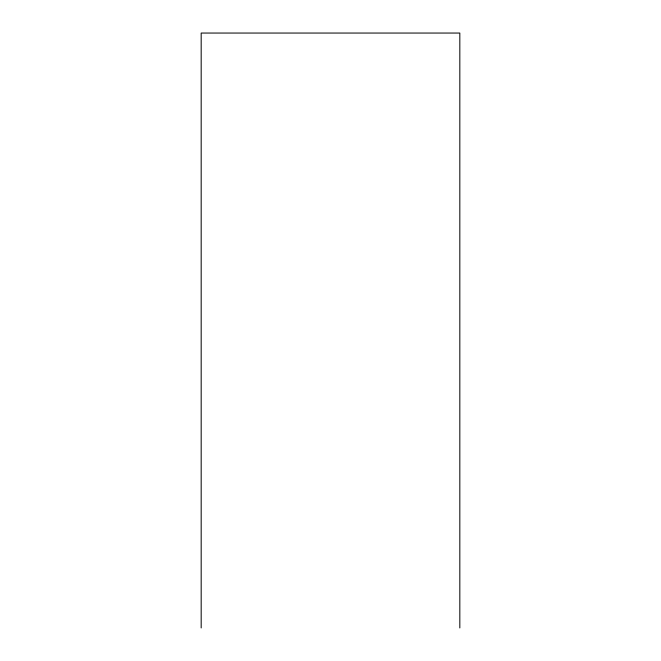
<?xml version="1.0" encoding="UTF-8"?>
<svg xmlns="http://www.w3.org/2000/svg" width="661" height="661" viewBox="0 0 661 661"><rect width="100%" height="100%" fill="white"/><g stroke="black" fill="none" stroke-linecap="round" stroke-linejoin="round"><path stroke-width="0.99" d="M459.825 627.95L459.825 33.05L201.175 33.05L201.175 627.95"/></g></svg>
